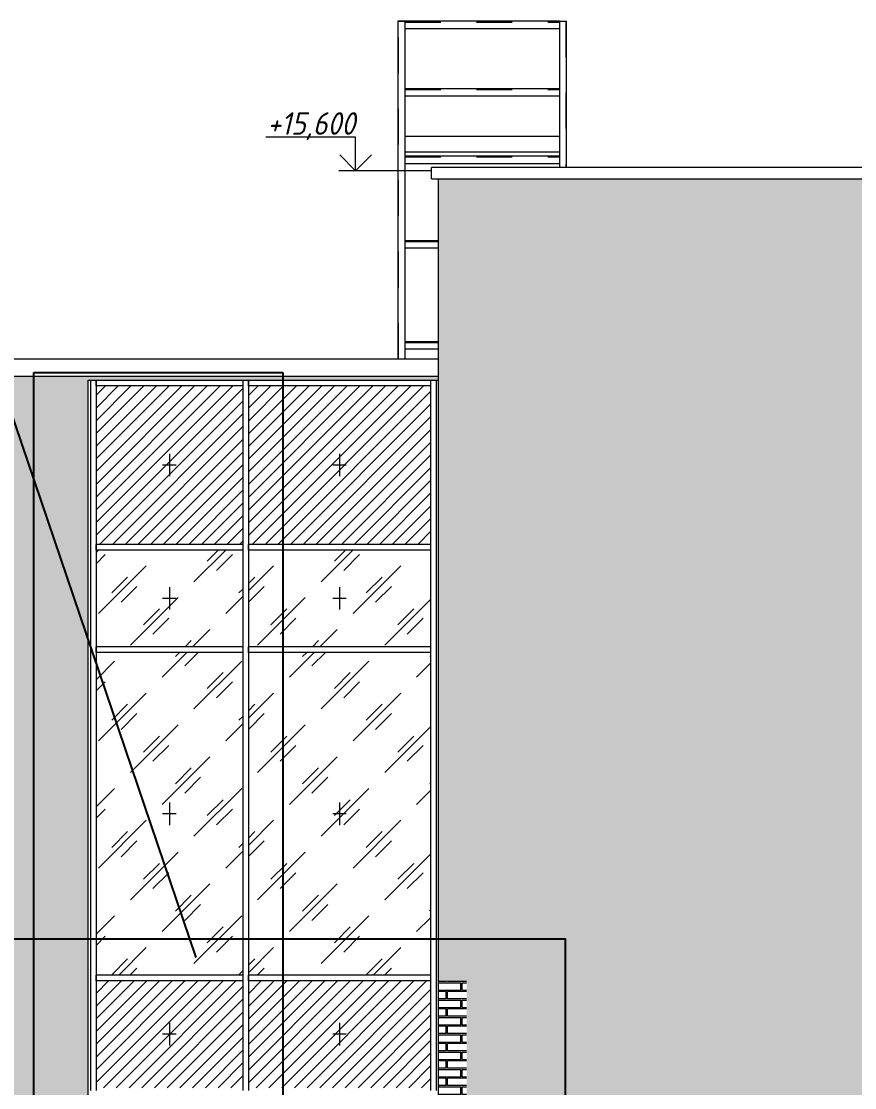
# Model space of a CAD drawing. Header units: millimetres. Extents: x 3914 to 319671, y -18248 to 19136.
# Drawn here: x 218906 to 226318, y 7450 to 16930 of the extents above; entities that cross this region are included whole.
import ezdxf

# ---------------------------------------------------------------- set-up
doc = ezdxf.new("R2010")
doc.units = ezdxf.units.MM
doc.linetypes.add('Штрих', pattern=[635, 317.5, -317.5])
doc.linetypes.add('Штриховая', pattern=[600, 400, -200])
for name, color, linetype, lineweight in [('A-DETL-2', 7, 'Continuous', 5), ('A-GENM', 7, 'Continuous', 9), ('A-GENM-HDLN', 7, 'Штрих', 5), ('A-GLAZ-3', 7, 'Штриховая', 5), ('A-GLAZ-CURT', 7, 'Continuous', 9), ('A-GLAZ-CURT-1', 7, 'Continuous', 5), ('A-GLAZ-CWMG', 7, 'Continuous', 9), ('A-WALL', 7, 'Continuous', 5), ('A-WALL-PATT', 7, 'Continuous', 5), ('G-ANNO-DIMS', 7, 'Continuous', 9), ('G-ANNO-DIMS-1', 7, 'Continuous', 20)]:
    doc.layers.add(name, color=color, linetype=linetype, lineweight=lineweight)
doc.styles.add('ISOCPEUR_I_3', font='isocpeui.ttf', dxfattribs={"width": 0.9, "height": 200})
pattern_1 = [(180, (274035.58, 4301), (-2e-14, -154), [125, -137]), (90, (274035.58, 4236), (-262, 2e-14), [65, -89]), (180, (274035.58, 4236), (-2e-14, -154), [125, -137]), (90, (274047.58, 4236), (-262, 2e-14), [65, -89]), (180, (274172.58, 4236), (-2e-14, -154), [125, -137]), (180, (274172.58, 4301), (-2e-14, -154), [125, -137]), (90, (273916.58, 4313), (-262, 2e-14), [65, -89]), (90, (274166.58, 4313), (-262, 2e-14), [65, -89]), (0, (273916.58, 4313), (0, -154), [250, -12]), (0, (273916.58, 4378), (0, -154), [250, -12])]
pattern_2 = [(45, (-38907.79, 1200), (-56.56854, 56.56854), [])]
pattern_3 = [(45, (-39007.8, 1300), (-282.8427, 282.8427), [200, -600]), (45, (-39207.8, 1200), (-282.8427, 282.8427), [600, -200]), (45, (-38807.8, 1100), (-282.8427, 282.8427), [200, -600])]

# ---------------------------------------------------------------- blocks, each defined once
blk = doc.blocks.new('парапет4 - парапет-20644611-АР2_ТР1_Фасад ___-1')
at = {"layer": 'A-GENM'}
for p, q in [((-125390, 13930), (-93310, 13930)), ((-125382.9, 13775.9), (-93310, 13775.9))]:
    blk.add_line(p, q, dxfattribs=at)
blk = doc.blocks.new('PNS_Панель прямоугольная - Нр_Стемалит - 42 мм-39658847-АР2_ТР1_Фасад ___-1')
at = {"layer": 'A-GLAZ-CURT-1'}
h = blk.add_hatch(dxfattribs=at)
h.set_pattern_fill('FP_132', color=256, style=0, pattern_type=2)
h.set_pattern_definition(pattern_2)
h.paths.add_polyline_path([(-96286.3, 7450), (-95050, 7450), (-95050, 8400), (-96355, 8400), (-96355, 7450)], flags=0)
at = {"layer": 'A-GLAZ-3'}
for p, q in [((-95702.5, 8025), (-95702.5, 7825)), ((-95642.5, 7925), (-95762.5, 7925))]:
    blk.add_line(p, q, dxfattribs=at)
blk = doc.blocks.new('Прямоугольный импост - Рядовой 50х220-26750851-АР2_ТР1_Фасад ___-1')
at = {"layer": 'A-GLAZ-CWMG'}
for p, q in [((-95050, 11345), (-95050, 8425)), ((-95000, 11345), (-95000, 8425))]:
    blk.add_line(p, q, dxfattribs=at)
blk = doc.blocks.new('Прямоугольный импост - Рядовой 50х220-26750852-АР2_ТР1_Фасад ___-1')
at = {"layer": 'A-GLAZ-CWMG'}
for p, q in [((-95050, 8425), (-95050, 7425)), ((-95000, 8425), (-95000, 7425))]:
    blk.add_line(p, q, dxfattribs=at)
blk = doc.blocks.new('Прямоугольный импост - Рядовой 50х220-26750854-АР2_ТР1_Фасад ___-1')
at = {"layer": 'A-GLAZ-CWMG'}
for p, q in [((-95000, 7400), (-95000, 7450)), ((-93380, 7450), (-95000, 7450)), ((-93380, 7400), (-95000, 7400)), ((-93380, 7450), (-93380, 7400))]:
    blk.add_line(p, q, dxfattribs=at)
blk = doc.blocks.new('Прямоугольный импост - Рядовой 50х220-36757005-АР2_ТР1_Фасад ___-1')
at = {"layer": 'A-GLAZ-CWMG'}
for p, q in [((-95050, 7450), (-95210, 7450)), ((-95050, 7400), (-95210, 7400)), ((-95050, 7450), (-95050, 7400))]:
    blk.add_line(p, q, dxfattribs=at)
blk = doc.blocks.new('PNS_Панель прямоугольная - Нр_Стекло - 42мм-36757208-АР2_ТР1_Фасад ___-1')
at = {"layer": 'A-GLAZ-CURT-1'}
h = blk.add_hatch(dxfattribs=at)
h.set_pattern_fill('FP_116', color=256, style=0, pattern_type=2)
h.set_pattern_definition(pattern_3)
h.paths.add_polyline_path([(-96286.3, 8450), (-95050, 8450), (-95050, 11320), (-96355, 11320), (-96355, 8450)], flags=0)
at = {"layer": 'A-GLAZ-3'}
for p, q in [((-95702.5, 9985), (-95702.5, 9785)), ((-95642.5, 9885), (-95762.5, 9885))]:
    blk.add_line(p, q, dxfattribs=at)
blk = doc.blocks.new('PNS_Панель прямоугольная - Нр_Стекло - 42мм-36757240-АР2_ТР1_Фасад ___-1')
at = {"layer": 'A-GLAZ-CURT-1'}
h = blk.add_hatch(dxfattribs=at)
h.set_pattern_fill('FP_116', color=256, style=0, pattern_type=2)
h.set_pattern_definition(pattern_3)
h.paths.add_polyline_path([(-96355, 11370), (-95050, 11370), (-95050, 12230), (-96355, 12230)], flags=0)
at = {"layer": 'A-GLAZ-3'}
for p, q in [((-95702.5, 11900), (-95702.5, 11700)), ((-95642.5, 11800), (-95762.5, 11800))]:
    blk.add_line(p, q, dxfattribs=at)
blk = doc.blocks.new('Прямоугольный импост - Рядовой 50х220-26933200-АР2_ТР1_Фасад ___-1')
at = {"layer": 'A-GLAZ-CWMG'}
for p, q in [((-95050, 12255), (-95050, 11345)), ((-95000, 12255), (-95000, 11345))]:
    blk.add_line(p, q, dxfattribs=at)
blk = doc.blocks.new('Прямоугольный импост - Рядовой 50х220-36758732-АР2_ТР1_Фасад ___-1')
at = {"layer": 'A-GLAZ-CWMG'}
for p, q in [((-93380, 13740), (-93380, 12255)), ((-93330, 13740), (-93330, 12255))]:
    blk.add_line(p, q, dxfattribs=at)
blk = doc.blocks.new('PNS_Панель прямоугольная - Нр_Стемалит - 42 мм-36758736-АР2_ТР1_Фасад ___-1')
at = {"layer": 'A-GLAZ-CURT-1'}
h = blk.add_hatch(dxfattribs=at)
h.set_pattern_fill('FP_132', color=256, style=0, pattern_type=2)
h.set_pattern_definition(pattern_2)
h.paths.add_polyline_path([(-95000, 12280), (-93380, 12280), (-93380, 13690), (-95000, 13690), (-95000, 12574.9)], flags=0)
at = {"layer": 'A-GLAZ-3'}
for p, q in [((-94190, 13085), (-94190, 12885)), ((-94130, 12985), (-94250, 12985))]:
    blk.add_line(p, q, dxfattribs=at)
blk = doc.blocks.new('PNS_Панель прямоугольная - Нр_Стемалит - 42 мм-39658838-АР2_ТР1_Фасад ___-1')
at = {"layer": 'A-GLAZ-CURT-1'}
h = blk.add_hatch(dxfattribs=at)
h.set_pattern_fill('FP_132', color=256, style=0, pattern_type=2)
h.set_pattern_definition(pattern_2)
h.paths.add_polyline_path([(-94754, 7450), (-93380, 7450), (-93380, 8400), (-95000, 8400), (-95000, 7450)], flags=0)
at = {"layer": 'A-GLAZ-3'}
for p, q in [((-94190, 8025), (-94190, 7825)), ((-94130, 7925), (-94250, 7925))]:
    blk.add_line(p, q, dxfattribs=at)
blk = doc.blocks.new('PNS_Панель прямоугольная - Нр_Стекло - 42мм-26734140-АР2_ТР1_Фасад ___-1')
at = {"layer": 'A-GLAZ-CURT-1'}
h = blk.add_hatch(dxfattribs=at)
h.set_pattern_fill('FP_116', color=256, style=0, pattern_type=2)
h.set_pattern_definition(pattern_3)
h.paths.add_polyline_path([(-94754, 8450), (-93380, 8450), (-93380, 11320), (-95000, 11320), (-95000, 8450)], flags=0)
at = {"layer": 'A-GLAZ-3'}
for p, q in [((-94190, 9985), (-94190, 9785)), ((-94130, 9885), (-94250, 9885))]:
    blk.add_line(p, q, dxfattribs=at)
blk = doc.blocks.new('PNS_Панель прямоугольная - Нр_Стекло - 42мм-26933202-АР2_ТР1_Фасад ___-1')
at = {"layer": 'A-GLAZ-CURT-1'}
h = blk.add_hatch(dxfattribs=at)
h.set_pattern_fill('FP_116', color=256, style=0, pattern_type=2)
h.set_pattern_definition(pattern_3)
h.paths.add_polyline_path([(-94754, 11370), (-93380, 11370), (-93380, 12230), (-95000, 12230), (-95000, 11370)], flags=0)
at = {"layer": 'A-GLAZ-3'}
for p, q in [((-94190, 11900), (-94190, 11700)), ((-94130, 11800), (-94250, 11800))]:
    blk.add_line(p, q, dxfattribs=at)
blk = doc.blocks.new('ОМ_Уголок_ГОСТ 8509-93 - ОМ_Уголок_ГОСТ 8509-93-30774130-АР2_ТР1_Фасад ___-1')
at = {"layer": 'A-GENM'}
for p, q in [((-93310, 14080), (-93607, 14080)), ((-93607, 14017), (-93310, 14017))]:
    blk.add_line(p, q, dxfattribs=at)
at = {"layer": 'A-GENM-HDLN'}
blk.add_line((-93607, 14074), (-93310, 14074), dxfattribs=at)
blk = doc.blocks.new('ОМ_Уголок_ГОСТ 8509-93 - ОМ_Уголок_ГОСТ 8509-93-30774131-АР2_ТР1_Фасад ___-1')
at = {"layer": 'A-GENM'}
for p, q in [((-92233, 15730), (-93607, 15730)), ((-93607, 15667), (-92233, 15667))]:
    blk.add_line(p, q, dxfattribs=at)
at = {"layer": 'A-GENM-HDLN'}
blk.add_line((-93607, 15724), (-92233, 15724), dxfattribs=at)
blk = doc.blocks.new('ОМ_Уголок_ГОСТ 8509-93 - ОМ_Уголок_ГОСТ 8509-93-35624736-АР2_ТР1_Фасад ___-1')
at = {"layer": 'A-GENM'}
for p, q in [((-93670, 16930), (-93607, 16930)), ((-93670, 16930), (-93670, 13930)), ((-93607, 13930), (-93607, 16930))]:
    blk.add_line(p, q, dxfattribs=at)
at = {"layer": 'A-GENM-HDLN'}
for p, q in [((-93664, 16930), (-93670, 16930)), ((-93607, 16930), (-93664, 16930)), ((-93664, 13930), (-93664, 16930))]:
    blk.add_line(p, q, dxfattribs=at)
blk = doc.blocks.new('ОМ_Уголок_ГОСТ 8509-93 - ОМ_Уголок_ГОСТ 8509-93-V298-АР2_ТР1_Фасад ___-1')
at = {"layer": 'A-GENM'}
for p, q in [((-92233, 16930), (-92170, 16930)), ((-92233, 16930), (-92233, 15629.9)), ((-92170, 15629.9), (-92170, 16930))]:
    blk.add_line(p, q, dxfattribs=at)
at = {"layer": 'A-GENM-HDLN'}
for p, q in [((-92233, 16930), (-92176, 16930)), ((-92176, 16930), (-92170, 16930)), ((-92176, 16930), (-92176, 15629.9))]:
    blk.add_line(p, q, dxfattribs=at)
blk = doc.blocks.new('ОМ_Лист_Прокат_ГОСТ 19903-2015 - ОМ_Лист_Прокат_ГОСТ 19903-2015-30774132-АР2_ТР1_Фасад ___-1')
at = {"layer": 'A-GENM'}
for p, q in [((-93607, 15910), (-92233, 15910)), ((-93607, 15770), (-92233, 15770))]:
    blk.add_line(p, q, dxfattribs=at)
blk = doc.blocks.new('Фартук_СКБ_Полоса - Ф1_860 мм_Стена 650 мм-31988543-АР2_ТР1_Фасад ___-1')
at = {"layer": 'A-GENM'}
for p, q in [((-93372.3, 15530), (-93372.3, 15629.9)), ((-41850, 15629.9), (-93372.3, 15629.9)), ((-93372.3, 15530), (-41850, 15530))]:
    blk.add_line(p, q, dxfattribs=at)
blk = doc.blocks.new('Прямоугольный импост - Рядовой 50х220-36757199-АР2_ТР1_Фасад ___-1')
at = {"layer": 'A-GLAZ-CWMG'}
for p, q in [((-96355, 2800), (-96355, 2850)), ((-95210, 2850), (-96355, 2850)), ((-95210, 2800), (-96355, 2800))]:
    blk.add_line(p, q, dxfattribs=at)
blk = doc.blocks.new('Прямоугольный импост - Рядовой 50х220-V338-АР2_ТР1_Фасад ___-1')
at = {"layer": 'A-GLAZ-CWMG'}
for p, q in [((-95000, 13690), (-95000, 13740)), ((-93380, 13690), (-95000, 13690)), ((-93380, 13740), (-93380, 13690))]:
    blk.add_line(p, q, dxfattribs=at)
blk = doc.blocks.new('Прямоугольный импост - Рядовой 50х220-V339-АР2_ТР1_Фасад ___-1')
at = {"layer": 'A-GLAZ-CWMG'}
for p, q in [((-95050, 13690), (-95210, 13690)), ((-95050, 13740), (-95050, 13690))]:
    blk.add_line(p, q, dxfattribs=at)
blk = doc.blocks.new('PNS_Панель прямоугольная - Нр_Стемалит - 42 мм-36758908-АР2_ТР1_Фасад ___-1')
at = {"layer": 'A-GLAZ-CURT-1'}
h = blk.add_hatch(dxfattribs=at)
h.set_pattern_fill('FP_132', color=256, style=0, pattern_type=2)
h.set_pattern_definition(pattern_2)
h.paths.add_polyline_path([(-95050, 12280), (-95050, 13690), (-96355, 13690), (-96355, 12280), (-95210, 12280)], flags=0)
at = {"layer": 'A-GLAZ-3'}
for p, q in [((-95702.5, 13085), (-95702.5, 12885)), ((-95642.5, 12985), (-95762.5, 12985))]:
    blk.add_line(p, q, dxfattribs=at)
blk = doc.blocks.new('Прямоугольный импост - Рядовой 50х220-V340-АР2_ТР1_Фасад ___-1')
at = {"layer": 'A-GLAZ-CWMG'}
for p, q in [((-96355, 13690), (-96355, 13740)), ((-95210, 13690), (-96355, 13690))]:
    blk.add_line(p, q, dxfattribs=at)
blk = doc.blocks.new('Высотные отметки - Стрелка_Верх-17668718-АР2_ТР1_Фасад ___-1')
at = {"layer": 'G-ANNO-DIMS'}
for p, q in [((2945.4, 7800), (3745.4, 7800)), ((2945.4, 7500), (2945.4, 7800)), ((2793.8, 7500), (3093.8, 7500))]:
    blk.add_line(p, q, dxfattribs=at)
at = {"layer": 'G-ANNO-DIMS-1'}
for q in [(2804, 7641.4), (3086.9, 7641.4)]:
    blk.add_line((2945.4, 7500), q, dxfattribs=at)

msp = doc.modelspace()

# ---------------------------------------------------------------- hatches: boundary and pattern name
at = {"layer": 'A-WALL-PATT'}
h = msp.add_hatch(dxfattribs=at)
h.set_pattern_fill('FP_8', color=256, style=0, pattern_type=2)
h.set_pattern_definition([(180, (274035.59, 8451), (-2e-14, -154), [125, -137]), (90, (274035.6, 8386), (-262, 2e-14), [65, -89]), (180, (274035.59, 8386), (-2e-14, -154), [125, -137]), (90, (274047.6, 8386), (-262, 2e-14), [65, -89]), (180, (274172.59, 8386), (-2e-14, -154), [125, -137]), (180, (274172.59, 8451), (-2e-14, -154), [125, -137]), (90, (273916.6, 8463), (-262, 2e-14), [65, -89]), (90, (274166.6, 8463), (-262, 2e-14), [65, -89]), (0, (273916.59, 8463), (0, -154), [250, -12]), (0, (273916.59, 8528), (0, -154), [250, -12])])
h.paths.add_polyline_path([(222615.9, 8400), (273765.9, 8400), (273765.9, 15530), (222615.9, 15530), (222615.9, 11283.2)], flags=0)
h.paths.add_polyline_path([(247088.1, 9163), (246316.1, 9164), (246316.1, 11700), (248816.1, 11700), (248816.1, 9163), (247615.9, 9163)], flags=0)
h.paths.add_polyline_path([(269048.9, 9163), (268266.1, 9164), (268266.1, 11700), (271366.1, 11700), (271366.1, 9163)], flags=0)
h.paths.add_polyline_path([(243016.1, 9163), (243016.1, 11700), (245116.1, 11700), (245116.1, 9163), (243656.8, 9163)], flags=0)
h.paths.add_polyline_path([(237944.9, 9163), (235576.1, 9164), (235576.1, 11700), (238676.1, 11700), (238676.1, 9163)], flags=0)
h.paths.add_polyline_path([(258066.1, 9163), (258066.1, 11700), (261166.1, 11700), (261166.1, 9163), (258068.5, 9163)], flags=0)
h.paths.add_polyline_path([(241598, 9163), (239576.1, 9164), (239576.1, 11700), (241676.1, 11700), (241676.1, 9163)], flags=0)
h.paths.add_polyline_path([(265166.1, 9163), (262666.1, 9164), (262666.1, 11700), (265166.1, 11700), (265166.1, 9164)], flags=0)
h.paths.add_polyline_path([(249766.1, 9163), (249766.1, 11700), (252266.1, 11700), (252266.1, 9163), (249833.2, 9163)], flags=0)
h.paths.add_polyline_path([(253945.9, 9166), (253066.1, 9167), (253066.1, 11700), (253966.1, 11700), (253966.1, 9166)], flags=0)
h.paths.add_polyline_path([(256066.1, 9166), (256066.1, 11700), (256966.1, 11700), (256966.1, 9166), (256818.4, 9166)], flags=0)
h.paths.add_polyline_path([(266265.9, 9166), (266265.9, 11700), (267165.9, 11700), (267165.9, 9166), (266303.8, 9166)], flags=0)
h = msp.add_hatch(dxfattribs=at)
h.set_pattern_fill('FP_115', color=256, style=0, pattern_type=2)
h.set_pattern_definition([(180, (222990.92, 8464), (-2e-14, -154), [125, -137]), (90, (222990.92, 8399), (-262, 2e-14), [65, -89]), (180, (222990.92, 8399), (-2e-14, -154), [125, -137]), (90, (223002.92, 8399), (-262, 2e-14), [65, -89]), (180, (223127.92, 8399), (-2e-14, -154), [125, -137]), (180, (223127.92, 8464), (-2e-14, -154), [125, -137]), (90, (222871.92, 8476), (-262, 2e-14), [65, -89]), (90, (223121.92, 8476), (-262, 2e-14), [65, -89]), (0, (222871.92, 8476), (0, -154), [250, -12]), (0, (222871.92, 8541), (0, -154), [250, -12])])
h.paths.add_polyline_path([(190595.9, 8400), (219500.9, 8400), (219500.9, 13740), (222615.9, 13740), (222615.9, 13776), (190595.9, 13776), (190595.9, 8805.3)], flags=0)
h.paths.add_polyline_path([(200325.5, 8866), (198025.5, 8867), (198025.5, 8900), (196675.9, 8900), (196675.9, 11400), (198925.5, 11400), (198925.7, 11400), (201225.5, 11400), (201225.5, 8866), (200325.9, 8866)], flags=0)
h.paths.add_polyline_path([(210446, 8866), (208175.5, 8867), (208175.5, 11400), (209075.5, 11400), (209076.1, 11400), (210375.9, 11400), (210375.9, 11396.5), (210495.9, 11396.5), (210495.9, 11400), (211275.9, 11400), (211275.9, 8866), (210495.9, 8866)], flags=0)
h.paths.add_polyline_path([(196262.5, 8866), (195775.7, 8867), (195775.7, 11400), (196675.7, 11400), (196675.7, 8866), (196655.6, 8866)], flags=0)
h.paths.add_polyline_path([(205975.5, 8866), (205975.5, 8900), (204676.1, 8900), (204676.1, 11400), (206875.5, 11400), (206875.5, 8866)], flags=0)
h.paths.add_polyline_path([(213510.6, 8866), (212475.9, 8867), (212475.9, 11400), (214775.9, 11400), (214775.9, 8866)], flags=0)
h.paths.add_polyline_path([(202784.7, 8866), (202375.9, 8867), (202375.9, 11400), (204675.9, 11400), (204675.9, 8866), (203718.5, 8866)], flags=0)
h.paths.add_polyline_path([(198925.5, 8932.9), (198925.7, 8932.9), (198925.5, 8960)], flags=0)
h.paths.add_polyline_path([(210446, 8932.9), (210495.9, 8932.9), (210495.9, 9008.6), (210375.9, 9008.6), (210375.9, 8932.9), (210377.5, 8932.9)], flags=0)
h.paths.add_polyline_path([(210384.8, 9085.6), (210495.9, 9085.6), (210495.9, 9162.5), (210375.9, 9162.5), (210375.9, 9085.6)], flags=0)
h.paths.add_polyline_path([(198925.5, 9085.6), (198925.7, 9085.6), (198925.5, 9162.5)], flags=0)
h.paths.add_polyline_path([(209075.5, 9085.6), (209076.1, 9085.6), (209075.5, 9162.5)], flags=0)
h.paths.add_polyline_path([(198925.5, 9239.5), (198925.7, 9239.5), (198925.5, 9317)], flags=0)
h.paths.add_polyline_path([(210375.9, 9239.5), (210495.9, 9239.5), (210495.9, 9317), (210375.9, 9317)], flags=0)
h.paths.add_polyline_path([(210446, 9394), (210495.9, 9394), (210495.9, 9470.5), (210375.9, 9470.5), (210375.9, 9394), (210399.6, 9394)], flags=0)
h.paths.add_polyline_path([(198925.5, 9394), (198925.7, 9394), (198925.5, 9470.5)], flags=0)
h.paths.add_polyline_path([(198925.5, 9547.5), (198925.7, 9547.5), (198925.5, 9559.3)], flags=0)
h.paths.add_polyline_path([(210446, 9547.5), (210495.9, 9547.5), (210495.9, 9624.3), (210375.9, 9624.3), (210375.9, 9547.5), (210407, 9547.5)], flags=0)
h.paths.add_polyline_path([(209075.6, 9547.5), (209076.1, 9547.5), (209075.5, 9547.5)], flags=0)
h.paths.add_polyline_path([(198925.6, 9701.3), (198925.7, 9701.3), (198925.5, 9701.3)], flags=0)
h.paths.add_polyline_path([(210375.9, 9701.3), (210495.9, 9701.3), (210495.9, 9778.4), (210375.9, 9778.4)], flags=0)
h.paths.add_polyline_path([(198925.5, 9855.4), (198925.7, 9855.4), (198925.5, 9932.4)], flags=0)
h.paths.add_polyline_path([(209075.5, 9855.4), (209076.1, 9855.4), (209075.5, 9932.4)], flags=0)
h.paths.add_polyline_path([(210495.9, 9855.4), (210495.9, 9932.4), (210375.9, 9932.4), (210375.9, 9855.4), (210446, 9855.4)], flags=0)
h.paths.add_polyline_path([(210446, 10009.4), (210495.9, 10009.4), (210495.9, 10086.6), (210375.9, 10086.6), (210375.9, 10009.4), (210429.2, 10009.4)], flags=0)
h.paths.add_polyline_path([(209075.5, 10163.6), (209076.1, 10163.6), (209075.5, 10240)], flags=0)
h.paths.add_polyline_path([(198925.6, 10163.6), (198925.7, 10163.6), (198925.5, 10163.6)], flags=0)
h.paths.add_polyline_path([(210375.9, 10163.6), (210495.9, 10163.6), (210495.9, 10240), (210375.9, 10240)], flags=0)
h.paths.add_polyline_path([(210375.9, 10317), (210495.9, 10317), (210495.9, 10394.6), (210375.9, 10394.6)], flags=0)
h.paths.add_polyline_path([(209075.5, 10317), (209076.1, 10317), (209075.5, 10394.6)], flags=0)
h.paths.add_polyline_path([(210451.4, 10471.6), (210495.9, 10471.6), (210495.9, 10548.6), (210375.9, 10548.6), (210375.9, 10471.6), (210446, 10471.6)], flags=0)
h.paths.add_polyline_path([(198925.6, 10471.6), (198925.7, 10471.6), (198925.5, 10471.6)], flags=0)
h.paths.add_polyline_path([(209075.9, 10471.6), (209076.1, 10471.6), (209075.5, 10471.6)], flags=0)
h.paths.add_polyline_path([(210446, 10625.6), (210495.9, 10625.6), (210495.9, 10700.6), (210375.9, 10700.6), (210375.9, 10625.6)], flags=0)
h.paths.add_polyline_path([(209075.5, 10625.6), (209076.1, 10625.6), (209075.5, 10700.6)], flags=0)
h.paths.add_polyline_path([(210466, 10777.6), (210495.9, 10777.6), (210495.9, 10854.6), (210375.9, 10854.6), (210375.9, 10777.6), (210446, 10777.6)], flags=0)
h.paths.add_polyline_path([(210446, 10931.6), (210495.9, 10931.6), (210495.9, 11008.6), (210375.9, 11008.6), (210375.9, 10931.6)], flags=0)
h.paths.add_polyline_path([(209076, 10931.6), (209076.1, 10931.6), (209075.5, 10931.6)], flags=0)
h.paths.add_polyline_path([(198925.5, 11085.6), (198925.7, 11085.6), (198925.5, 11085.6)], flags=0)
h.paths.add_polyline_path([(210495.9, 11085.6), (210495.9, 11162.6), (210375.9, 11162.6), (210375.9, 11085.6), (210480.8, 11085.6)], flags=0)
h.paths.add_polyline_path([(210446, 11239.6), (210495.9, 11239.6), (210495.9, 11319.5), (210375.9, 11319.5), (210375.9, 11239.6)], flags=0)
h = msp.add_hatch(dxfattribs=at)
h.set_pattern_fill('FP_113', color=256, style=0, pattern_type=2)
h.set_pattern_definition([(180, (222984.9, 4306), (-2e-14, -154), [125, -137]), (90, (222984.9, 4241), (-262, 2e-14), [65, -89]), (180, (222984.9, 4241), (-2e-14, -154), [125, -137]), (90, (222996.9, 4241), (-262, 2e-14), [65, -89]), (180, (223121.9, 4241), (-2e-14, -154), [125, -137]), (180, (223121.9, 4306), (-2e-14, -154), [125, -137]), (90, (222865.9, 4318), (-262, 2e-14), [65, -89]), (90, (223115.9, 4318), (-262, 2e-14), [65, -89]), (0, (222865.9, 4318), (0, -154), [250, -12]), (0, (222865.9, 4383), (0, -154), [250, -12])])
h.paths.add_polyline_path([(190845.9, 3000), (195459.2, 3000), (195459.2, 3298), (195473.4, 3298.7), (195472.1, 3303.5), (195473.4, 3312.3), (195476.7, 3316.7), (195483.6, 3320.2), (195489.3, 3320.2), (195496.7, 3317.5), (195497.8, 3316.7), (195502.2, 3307.1), (195505.7, 3298), (195543.2, 3298), (195543.7, 3310.6), (195545.2, 3313.9), (195550.7, 3318.8), (195554.3, 3320.2), (195562.1, 3320.2), (195568.8, 3316.7), (195572.7, 3310.6), (195573.2, 3303.5), (195573.2, 3298), (195611.8, 3298), (195617.1, 3314.6), (195621.5, 3318.8), (195628.9, 3320.6), (195636.4, 3318.8), (195642.9, 3311.6), (195644.5, 3307.1), (195644.5, 3298), (195657.2, 3298), (195657.2, 3000), (209075.9, 3000), (209075.9, 3002.6), (210495.9, 3002.6), (210495.9, 3000), (219500.9, 3000), (219500.9, 8400), (190595.9, 8400), (190595.9, 4200), (190595.9, 3000)])
h.paths.add_polyline_path([(195641, 3298), (195641.2, 3298), (195642.3, 3300.3)], flags=17)
h.paths.add_polyline_path([(195569.1, 3298), (195569.3, 3298), (195570.5, 3300.1)], flags=17)
h.paths.add_polyline_path([(195496.7, 3298), (195497.8, 3298.7), (195496.6, 3298)], flags=17)
h.paths.add_polyline_path([(209057.5, 4666), (208175.5, 4667), (208175.5, 7200), (209075.5, 7200), (209075.5, 4666)], flags=16)
h.paths.add_polyline_path([(198867.1, 4666), (198025.5, 4667), (198025.5, 7200), (198925.5, 7200), (198925.5, 4666), (198867.3, 4666)], flags=16)
h.paths.add_polyline_path([(196515.9, 4666), (195775.7, 4667), (195775.9, 7200), (198025, 7200), (198025, 4700), (196675.7, 4699.4), (196675.7, 4666), (196655.6, 4666)], flags=16)
h.paths.add_polyline_path([(206875.5, 4666), (205975.5, 4667), (205975.5, 4700), (204676.5, 4700), (204676.9, 7200), (208174.5, 7199.9), (208174.5, 4700), (206875.5, 4700), (206875.5, 4667)], flags=16)
h.paths.add_polyline_path([(203775.9, 4666), (203775.9, 7200), (204675.9, 7200), (204675.9, 4666), (203795.8, 4666)], flags=16)
h.paths.add_polyline_path([(214775.9, 4666), (213875.9, 4667), (213875.9, 4700), (212675.7, 4699), (212675.7, 4666), (210495.7, 4667), (210495.7, 7200), (214775.9, 7200), (214775.9, 4667)], flags=16)
h.paths.add_polyline_path([(200414.4, 4666), (200325.5, 4667), (200325.5, 4700), (198925.7, 4700), (198925.7, 7200), (202625.5, 7200), (202625.5, 4666), (201252.4, 4666)], flags=16)
h = msp.add_hatch(dxfattribs=at)
h.set_pattern_fill('FP_109', color=256, style=0, pattern_type=2)
h.set_pattern_definition(pattern_1)
h.paths.add_polyline_path([(222615.9, 4200), (222865.9, 4200), (222865.9, 8400), (222615.9, 8400), (222615.9, 4210)], flags=0)
h = msp.add_hatch(dxfattribs=at)
h.set_pattern_fill('FP_109', color=256, style=0, pattern_type=2)
h.set_pattern_definition(pattern_1)
h.paths.add_polyline_path([(230590.6, 3600), (230724.7, 3600), (230724.7, 4200), (274015.9, 4200), (274015.9, 8400), (222865.9, 8400), (222865.9, 4200), (226997.1, 4200), (226997.1, 3600), (230365.5, 3600)], flags=0)
h.paths.add_polyline_path([(244155.9, 4963), (243015.9, 4964), (243015.9, 7500), (245115.9, 7500), (245115.9, 4963), (244461, 4963)], flags=0)
h.paths.add_polyline_path([(268520.3, 4963), (268265.9, 4964), (268265.9, 7500), (271365.9, 7500), (271365.9, 4963), (268672.1, 4963)], flags=0)
h.paths.add_polyline_path([(265165.7, 4963), (262065.7, 4964), (262065.7, 7500), (265165.7, 7500), (265165.7, 4964)], flags=0)
h.paths.add_polyline_path([(251765.9, 4963), (251765.9, 7500), (254865.9, 7500), (254865.9, 4963), (251817.2, 4963)], flags=0)
h.paths.add_polyline_path([(241180.1, 4963), (239575.9, 4964), (239575.9, 7500), (241675.9, 7500), (241675.9, 4963)], flags=0)
h.paths.add_polyline_path([(238075.9, 4963), (235575.9, 4964), (235575.9, 7500), (238075.9, 7500), (238075.9, 4964)], flags=0)
h.paths.add_polyline_path([(257946.3, 4963), (256065.9, 4964), (256065.9, 7500), (258765.9, 7500), (258765.9, 4963)], flags=0)
h.paths.add_polyline_path([(247243, 4966), (247065.9, 4967), (247065.9, 7500), (247965.9, 7500), (247965.9, 4966)], flags=0)
h.paths.add_polyline_path([(260916, 4966), (260016, 4967), (260016, 7500), (260916, 7500), (260916, 4967)], flags=0)
h.paths.add_polyline_path([(249765.9, 4966), (249765.9, 7500), (250665.9, 7500), (250665.9, 4966), (249828.2, 4966)], flags=0)
h.paths.add_polyline_path([(266265.6, 4966), (266265.6, 7500), (267165.6, 7500), (267165.6, 4966), (266584.4, 4966)], flags=0)

# ---------------------------------------------------------------- linework, layer by layer
at = {"color": 1}
for p, q in [((220460, 8608), (217665, 16844)), ((219017, 13808.3), (221231, 13808.3)), ((219017, -578.7), (219017, 13808.3)), ((221231, 13808.3), (221231, -578.7))]:
    msp.add_line(p, q, dxfattribs=at)
msp.add_lwpolyline([(218325, 8773), (223743, 8773), (223743, 7205), (218325, 7205)], close=True, dxfattribs=at)
at = {"layer": 'A-DETL-2'}
msp.add_line((222554.6, 15600.4), (222374.6, 15600.4), dxfattribs=at)
at = {"layer": 'A-WALL'}
for p, q in [((222615.9, -19.1), (222615.9, 15530)), ((219500.9, 0), (219500.9, 13740)), ((219500.9, 13740), (222615.9, 13740))]:
    msp.add_line(p, q, dxfattribs=at)
at = {"layer": 'G-ANNO-DIMS'}
msp.add_line((222455.8, 15600.4), (221879.6, 15600.4), dxfattribs=at)

# ---------------------------------------------------------------- block references
at = {"layer": 'A-GENM'}
for name, p in [('ОМ_Уголок_ГОСТ 8509-93 - ОМ_Уголок_ГОСТ 8509-93-35624736-АР2_ТР1_Фасад ___-1', (315925.9, 0)), ('ОМ_Уголок_ГОСТ 8509-93 - ОМ_Уголок_ГОСТ 8509-93-30774131-АР2_ТР1_Фасад ___-1', (315925.9, 1200)), ('ОМ_Уголок_ГОСТ 8509-93 - ОМ_Уголок_ГОСТ 8509-93-V298-АР2_ТР1_Фасад ___-1', (315925.9, 0)), ('ОМ_Уголок_ГОСТ 8509-93 - ОМ_Уголок_ГОСТ 8509-93-30774131-АР2_ТР1_Фасад ___-1', (315925.9, 600)), ('ОМ_Лист_Прокат_ГОСТ 19903-2015 - ОМ_Лист_Прокат_ГОСТ 19903-2015-30774132-АР2_ТР1_Фасад ___-1', (315925.9, 0)), ('ОМ_Уголок_ГОСТ 8509-93 - ОМ_Уголок_ГОСТ 8509-93-30774131-АР2_ТР1_Фасад ___-1', (315925.9, 0)), ('Фартук_СКБ_Полоса - Ф1_860 мм_Стена 650 мм-31988543-АР2_ТР1_Фасад ___-1', (315925.9, 0)), ('ОМ_Уголок_ГОСТ 8509-93 - ОМ_Уголок_ГОСТ 8509-93-30774130-АР2_ТР1_Фасад ___-1', (315925.9, 900)), ('ОМ_Уголок_ГОСТ 8509-93 - ОМ_Уголок_ГОСТ 8509-93-30774130-АР2_ТР1_Фасад ___-1', (315925.9, 0)), ('парапет4 - парапет-20644611-АР2_ТР1_Фасад ___-1', (315925.9, 0))]:
    msp.add_blockref(name, p, dxfattribs=at)
at = {"layer": 'A-GLAZ-CURT'}
for name in ['PNS_Панель прямоугольная - Нр_Стемалит - 42 мм-36758908-АР2_ТР1_Фасад ___-1', 'PNS_Панель прямоугольная - Нр_Стемалит - 42 мм-36758736-АР2_ТР1_Фасад ___-1', 'PNS_Панель прямоугольная - Нр_Стекло - 42мм-36757240-АР2_ТР1_Фасад ___-1', 'PNS_Панель прямоугольная - Нр_Стекло - 42мм-26933202-АР2_ТР1_Фасад ___-1', 'PNS_Панель прямоугольная - Нр_Стекло - 42мм-36757208-АР2_ТР1_Фасад ___-1', 'PNS_Панель прямоугольная - Нр_Стекло - 42мм-26734140-АР2_ТР1_Фасад ___-1', 'PNS_Панель прямоугольная - Нр_Стемалит - 42 мм-39658847-АР2_ТР1_Фасад ___-1', 'PNS_Панель прямоугольная - Нр_Стемалит - 42 мм-39658838-АР2_ТР1_Фасад ___-1']:
    msp.add_blockref(name, (315925.9, 0), dxfattribs=at)
at = {"layer": 'A-GLAZ-CWMG'}
for name, p in [('Прямоугольный импост - Рядовой 50х220-36758732-АР2_ТР1_Фасад ___-1', (312900.9, 0)), ('Прямоугольный импост - Рядовой 50х220-V340-АР2_ТР1_Фасад ___-1', (315925.9, 0)), ('Прямоугольный импост - Рядовой 50х220-V339-АР2_ТР1_Фасад ___-1', (315925.9, 0)), ('Прямоугольный импост - Рядовой 50х220-36758732-АР2_ТР1_Фасад ___-1', (314255.9, 0)), ('Прямоугольный импост - Рядовой 50х220-V338-АР2_ТР1_Фасад ___-1', (315925.9, 0)), ('Прямоугольный импост - Рядовой 50х220-36758732-АР2_ТР1_Фасад ___-1', (315925.9, 0)), ('Прямоугольный импост - Рядовой 50х220-26933200-АР2_ТР1_Фасад ___-1', (314570.9, 0)), ('Прямоугольный импост - Рядовой 50х220-36757199-АР2_ТР1_Фасад ___-1', (315925.9, 9430)), ('Прямоугольный импост - Рядовой 50х220-36757005-АР2_ТР1_Фасад ___-1', (315925.9, 4830)), ('Прямоугольный импост - Рядовой 50х220-26933200-АР2_ТР1_Фасад ___-1', (315925.9, 0)), ('Прямоугольный импост - Рядовой 50х220-26750854-АР2_ТР1_Фасад ___-1', (315925.9, 4830)), ('Прямоугольный импост - Рядовой 50х220-26933200-АР2_ТР1_Фасад ___-1', (317595.9, 0)), ('Прямоугольный импост - Рядовой 50х220-26750851-АР2_ТР1_Фасад ___-1', (314570.9, 0)), ('Прямоугольный импост - Рядовой 50х220-36757199-АР2_ТР1_Фасад ___-1', (315925.9, 8520)), ('Прямоугольный импост - Рядовой 50х220-36757005-АР2_ТР1_Фасад ___-1', (315925.9, 3920)), ('Прямоугольный импост - Рядовой 50х220-26750851-АР2_ТР1_Фасад ___-1', (315925.9, 0)), ('Прямоугольный импост - Рядовой 50х220-26750854-АР2_ТР1_Фасад ___-1', (315925.9, 3920)), ('Прямоугольный импост - Рядовой 50х220-26750851-АР2_ТР1_Фасад ___-1', (317595.9, 0)), ('Прямоугольный импост - Рядовой 50х220-36757199-АР2_ТР1_Фасад ___-1', (315925.9, 5600)), ('Прямоугольный импост - Рядовой 50х220-36757005-АР2_ТР1_Фасад ___-1', (315925.9, 1000)), ('Прямоугольный импост - Рядовой 50х220-26750854-АР2_ТР1_Фасад ___-1', (315925.9, 1000)), ('Прямоугольный импост - Рядовой 50х220-26750852-АР2_ТР1_Фасад ___-1', (314570.9, 0)), ('Прямоугольный импост - Рядовой 50х220-26750852-АР2_ТР1_Фасад ___-1', (315925.9, 0)), ('Прямоугольный импост - Рядовой 50х220-26750852-АР2_ТР1_Фасад ___-1', (317595.9, 0))]:
    msp.add_blockref(name, p, dxfattribs=at)
at = {"layer": 'G-ANNO-DIMS', "extrusion": (0, 0, -1)}
msp.add_blockref('Высотные отметки - Стрелка_Верх-17668718-АР2_ТР1_Фасад ___-1', (-224825, 8100.4), dxfattribs=at)

# ---------------------------------------------------------------- texts
at = {"layer": 'G-ANNO-DIMS', "insert": (221093.2, 16121.6), "char_height": 200, "width": 951.33, "attachment_point": 1, "line_spacing_factor": 1.149209, "style": 'ISOCPEUR_I_3'}
msp.add_mtext('+15,600', dxfattribs=at)

doc.saveas('drawing.dxf')
